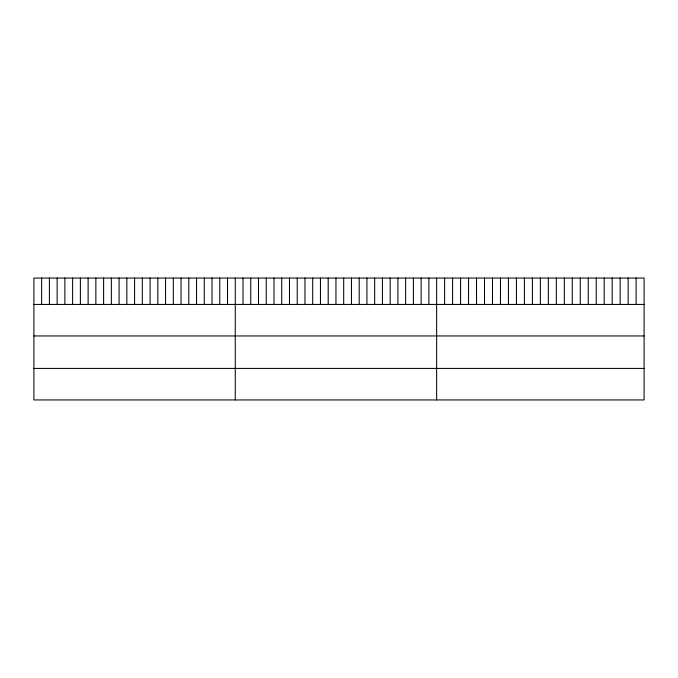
<?xml version="1.0" encoding="UTF-8"?>
<svg xmlns="http://www.w3.org/2000/svg" width="678" height="678" viewBox="0 0 678 678"><rect width="100%" height="100%" fill="white"/><g stroke="black" fill="none" stroke-linecap="round" stroke-linejoin="round"><path stroke-width="1.02" d="M644.1 304.43L644.1 399.944L33.9 399.944L33.9 278.056L644.1 278.056L644.1 304.43L33.9 304.43M33.9 335.949L644.1 335.949M33.9 368.425L644.1 368.425M636.117 278.056L636.117 304.43M628.142 278.056L628.142 304.43M620.158 278.056L620.158 304.43M612.183 278.056L612.183 304.43M604.2 278.056L604.2 304.43M596.225 278.056L596.225 304.43M588.241 278.056L588.241 304.43M580.266 278.056L580.266 304.43M572.283 278.056L572.283 304.43M564.308 278.056L564.308 304.43M556.324 278.056L556.324 304.43M548.349 278.056L548.349 304.43M540.366 278.056L540.366 304.43M532.383 278.056L532.383 304.43M524.408 278.056L524.408 304.43M516.424 278.056L516.424 304.43M508.449 278.056L508.449 304.43M500.466 278.056L500.466 304.43M492.491 278.056L492.491 304.43M484.507 278.056L484.507 304.43M476.532 278.056L476.532 304.43M468.549 278.056L468.549 304.43M460.574 278.056L460.574 304.43M452.59 278.056L452.59 304.43M444.615 278.056L444.615 304.43M436.632 278.056L436.632 399.944M428.886 278.056L428.886 304.43M421.14 278.056L421.14 304.43M413.394 278.056L413.394 304.43M405.656 278.056L405.656 304.43M397.91 278.056L397.91 304.43M390.164 278.056L390.164 304.43M382.417 278.056L382.417 304.43M374.671 278.056L374.671 304.43M366.925 278.056L366.925 304.43M359.187 278.056L359.187 304.43M351.441 278.056L351.441 304.43M343.695 278.056L343.695 304.43M335.949 278.056L335.949 304.43M328.203 278.056L328.203 304.43M320.457 278.056L320.457 304.43M312.711 278.056L312.711 304.43M304.973 278.056L304.973 304.43M297.227 278.056L297.227 304.43M289.481 278.056L289.481 304.43M281.734 278.056L281.734 304.43M273.988 278.056L273.988 304.43M266.242 278.056L266.242 304.43M258.504 278.056L258.504 304.43M250.758 278.056L250.758 304.43M243.012 278.056L243.012 304.43M235.266 278.056L235.266 399.944M227.52 278.056L227.52 304.43M219.774 278.056L219.774 304.43M212.028 278.056L212.028 304.43M204.29 278.056L204.29 304.43M196.544 278.056L196.544 304.43M188.798 278.056L188.798 304.43M181.051 278.056L181.051 304.43M173.305 278.056L173.305 304.43M165.559 278.056L165.559 304.43M157.821 278.056L157.821 304.43M150.075 278.056L150.075 304.43M142.329 278.056L142.329 304.43M134.583 278.056L134.583 304.43M126.837 278.056L126.837 304.43M119.091 278.056L119.091 304.43M111.345 278.056L111.345 304.43M103.607 278.056L103.607 304.43M95.861 278.056L95.861 304.43M88.115 278.056L88.115 304.43M80.368 278.056L80.368 304.43M72.622 278.056L72.622 304.43M64.876 278.056L64.876 304.43M57.138 278.056L57.138 304.43M49.392 278.056L49.392 304.43M41.646 278.056L41.646 304.43"/></g></svg>
